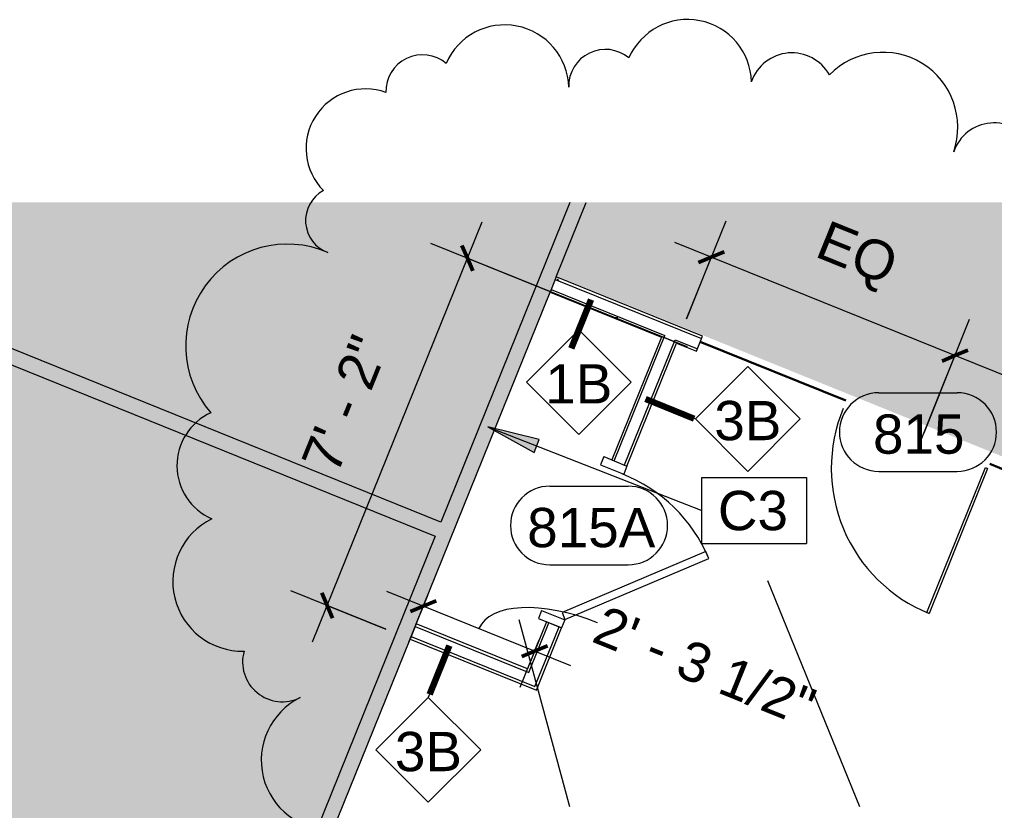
# Model space of a CAD drawing. Header units: inches. Extents: x 240 to 2111, y -1901 to 154.
# Drawn here: x 501.6 to 725.1, y -28.4 to 152.8 of the extents above; entities that cross this region are included whole.
import ezdxf

# ---------------------------------------------------------------- set-up
doc = ezdxf.new("R2010")
doc.units = ezdxf.units.IN
doc.header["$MEASUREMENT"] = 0
for name, color, linetype, lineweight in [('A-ANNO-DIMS', 211, 'Continuous', 9), ('A-ANNO-DIMS-96', 211, 'Continuous', 9), ('A-ANNO-KEYN', 231, 'Continuous', 9), ('A-AREA-IDEN', 2, 'Continuous', 9), ('A-DETL', 90, 'Continuous', 9), ('A-DETL-GENF', 92, 'Continuous', 9), ('A-DOOR', 31, 'Continuous', 13), ('A-DOOR-FRAM', 31, 'Continuous', 20), ('A-DOOR-IDEN', 31, 'Continuous', 9), ('A-GLAZ', 151, 'Continuous', 13), ('A-WALL', 113, 'Continuous', 13), ('A-WALL-IDEN', 211, 'Continuous', 9), ('A-WALL-PATT', 111, 'Continuous', 13), ('G-ANNO-REVC', 71, 'Continuous', 9), ('I-WALL', 2, 'Continuous', 13)]:
    doc.layers.add(name, color=color, linetype=linetype, lineweight=lineweight)
doc.styles.add('Arial', font='arial.ttf', dxfattribs={"height": 9})
doc.styles.add('Swis721 Lt BT', font='swissl.ttf', dxfattribs={"height": 9})
doc.dimstyles.new('OTJ_-_3_32__Linear__1_2__Tolerance', dxfattribs={"dimscale": 12, "dimtxt": 9.497835, "dimasz": 0.375, "dimexe": 0.75, "dimexo": 0.5, "dimgap": 0.5, "dimtad": 1, "dimdec": 1, "dimrnd": 0.5, "dimzin": 3, "dimdsep": 46, "dimlunit": 4, "dimtxsty": 'Swis721 Lt BT', "dimblk1": 'OBLIQUE', "dimblk2": 'OBLIQUE', "dimsah": 1, "dimcen": 0.09, "dimdle": 0.75, "dimazin": 0, "dimtfac": 1, "dimtdec": 4, "dimtix": 1, "dimtmove": 0, "dimatfit": 3, "dimfxl": 1, "dimtvp": 1, "dimfrac": 2, "dimtolj": 1, "dimtzin": 0, "dimarcsym": 2})
doc.dimstyles.new('OTJ_-_3_32__Linear__1_2__Tolerance_1', dxfattribs={"dimscale": 12, "dimtxt": 9.497835, "dimasz": 0.375, "dimexe": 0.75, "dimexo": 0.5, "dimgap": 0.5, "dimtad": 1, "dimdec": 1, "dimrnd": 0.5, "dimzin": 3, "dimdsep": 46, "dimlunit": 4, "dimtxsty": 'Swis721 Lt BT', "dimblk1": 'OBLIQUE', "dimblk2": 'OBLIQUE', "dimsah": 1, "dimcen": 0.09, "dimdle": 0.75, "dimazin": 0, "dimtfac": 1, "dimtdec": 4, "dimtix": 1, "dimtmove": 1, "dimatfit": 3, "dimfxl": 1, "dimtvp": 1, "dimfrac": 2, "dimtolj": 1, "dimtzin": 0, "dimarcsym": 2})
pattern_1 = [(0, (0, 0), (30.72, 7.68), [1.267, -21.773, 1.267, -21.773, -122.88]), (0, (0, 0), (30.72, 7.68), [-46.08, 1.267, -44.813, 1.267, -21.773, -53.76]), (0, (0, 0), (30.72, 7.68), [-115.2, 1.267, -14.093, 1.267, -37.133]), (120, (11.52, 3.84), (-22.011075, 22.7643), [1.267, -21.773, 1.267, -21.773, -122.88]), (120, (11.52, 3.84), (-22.011075, 22.7643), [-46.08, 1.267, -44.813, 1.267, -21.773, -53.76]), (120, (11.52, 3.84), (-22.011075, 22.7643), [-115.2, 1.267, -14.093, 1.267, -37.133]), (240, (15.36, 19.2), (-8.708925, -30.4443), [1.267, -21.773, 1.267, -21.773, -122.88]), (240, (15.36, 19.2), (-8.708925, -30.4443), [-46.08, 1.267, -44.813, 1.267, -21.773, -53.76]), (240, (15.36, 19.2), (-8.708925, -30.4443), [-115.2, 1.267, -14.093, 1.267, -37.133])]

# ---------------------------------------------------------------- blocks, each defined once
blk = doc.blocks.new('Single Glass Door - 36_ x 96_ 2-5529977-FIRST FLOOR CONSTRUCTION')
at = {"layer": 'A-DOOR', "lineweight": 20}
for p, q in [((17.40625, -1.75), (17.90625, -1.75)), ((17.40625, -37.5625), (17.40625, -1.75)), ((17.90625, -1.75), (17.90625, -37.5625)), ((17.90625, -37.5625), (17.40625, -37.5625))]:
    blk.add_line(p, q, dxfattribs=at)
at = {"layer": 'A-DOOR', "lineweight": 9}
blk.add_arc((17.90625, -1.75), 35.8125, 179.5, 270, dxfattribs=at)
blk = doc.blocks.new('Frameless opening with glazing - 36_ x 96_-5225175-FIRST FLOOR CONSTRUCTION')
at = {"layer": 'A-GLAZ', "lineweight": 30}
blk.add_line((-19.5, -0.625), (16.5, -0.625), dxfattribs=at)
blk = doc.blocks.new('Single Flush - OTJ_SOLIDFLUSH_ALUM-5483367-FIRST FLOOR CONSTRUCTION')
at = {"layer": 'A-DOOR', "lineweight": 20}
for p, q in [((-7.42, 27.2), (-8.65, 25.96)), ((17.91, 1.87), (-7.42, 27.2)), ((-8.65, 25.96), (16.67, 0.64)), ((16.67, 0.64), (17.91, 1.87))]:
    blk.add_line(p, q, dxfattribs=at)
at = {"layer": 'A-DOOR', "lineweight": 9}
blk.add_arc((17.91, 1.87), 35.81, 135, 180.5, dxfattribs=at)
at = {"layer": 'A-DOOR-FRAM'}
for p, q in [((-20, -3.87), (-20, 1.87)), ((-20, 1.87), (-18, 1.87)), ((-18, -3.87), (-18, 1.87)), ((18, -3.87), (18, 1.87)), ((18, 1.87), (20, 1.87)), ((20, -3.87), (20, 1.87)), ((-20, -3.87), (-18, -3.87)), ((18, -3.87), (20, -3.87))]:
    blk.add_line(p, q, dxfattribs=at)
blk = doc.blocks.new('Frameless opening with glazing - 36_ x 96_-5548912-FIRST FLOOR CONSTRUCTION')
at = {"layer": 'A-GLAZ', "lineweight": 30}
blk.add_line((-19.5, -0.5), (16.5, -0.5), dxfattribs=at)
blk = doc.blocks.new('Wall Tag - 1_4_-62626-FIRST FLOOR CONSTRUCTION')
at = {"layer": 'A-WALL-IDEN'}
for p, q in [((-0.125, 0), (0, 0.125)), ((0, 0.125), (0.125, 0)), ((-0.125, 0), (0, -0.125)), ((0, -0.125), (0.125, 0))]:
    blk.add_line(p, q, dxfattribs=at)
blk = doc.blocks.new('Keynote Tag - Keynote Number - Boxed-135510-FIRST FLOOR CONSTRUCTION')
at = {"layer": 'A-ANNO-KEYN'}
for p, q in [((-0.125, -0.0792), (-0.125, 0.0781)), ((-0.125, 0.0781), (0.125, 0.0781)), ((0.125, 0.0781), (0.125, -0.0792)), ((-0.125, -0.0792), (0.125, -0.0792))]:
    blk.add_line(p, q, dxfattribs=at)
blk = doc.blocks.new('DIMBLOCK11-FIRST FLOOR CONSTRUCTION')
at = {"layer": 'A-ANNO-DIMS-96'}
for p, q in [((568.76, 10.23), (607.65, 106.48)), ((654.61, 77.8), (595.93, 101.51)), ((604.27, 98.14), (654.61, 77.8)), ((585.57, 13.15), (563.79, 21.95)), ((572.13, 18.58), (585.57, 13.15))]:
    blk.add_line(p, q, dxfattribs=at)
at = {"layer": 'A-ANNO-DIMS-96', "lineweight": 50}
for p, q in [((604.27, 98.14), (603.03, 101.06)), ((604.27, 98.14), (605.52, 95.21)), ((572.13, 18.58), (570.89, 21.51)), ((572.13, 18.58), (573.37, 15.65))]:
    blk.add_line(p, q, dxfattribs=at)
at = {"layer": 'A-ANNO-DIMS-96', "color": 0, "insert": (566.05, 51.62), "char_height": 9, "width": 34.9159, "attachment_point": 1, "rotation": 68, "line_spacing_factor": 1.005062, "style": 'Swis721 Lt BT'}
blk.add_mtext('7\' - 2"', dxfattribs=at)
blk = doc.blocks.new('_Oblique')
at = {"color": 0, "linetype": 'ByBlock', "lineweight": -2}
blk.add_line((-0.5, -0.5), (0.5, 0.5), dxfattribs=at)
blk = doc.blocks.new('Door Tag - Door Tag-41184-FIRST FLOOR CONSTRUCTION')
at = {"layer": 'A-DOOR-IDEN'}
for p, q in [((-0.09375, 0.09375), (0.09375, 0.09375)), ((-0.09375, -0.09375), (0.09375, -0.09375))]:
    blk.add_line(p, q, dxfattribs=at)
for centre, start, end in [((-0.09375, 0), 90, 270), ((0.09375, 0), 270, 90)]:
    blk.add_arc(centre, 0.09375, start, end, dxfattribs=at)
blk = doc.blocks.new('Family - ___-5544739-FIRST FLOOR CONSTRUCTION')
at = {"layer": 'G-ANNO-REVC'}
for centre, radius, start, end in [((654.74, 138.11), 14.67, 1.6847, 156.4759), ((612.85, 136.88), 14.67, 1.6847, 156.4759), ((635.89, 137.56), 8.38, 49.8744, 181.6847), ((699.51, 128.11), 17.16, 340.8945, 135.6858), ((594, 136.33), 8.38, 49.8744, 181.6847), ((678.66, 135.34), 9.81, 29.0842, 160.8945), ((580.97, 123.24), 13.66, 70.0744, 224.8657), ((724.99, 119.29), 9.81, 29.0842, 160.8945), ((574.99, 106.73), 7.8, 118.2641, 250.0744), ((563, 78.06), 23.28, 66.3929, 221.1841), ((551.02, 50.63), 13.3, 114.5826, 246.3929), ((552.78, 24.1), 16, 116.3233, 271.1145), ((561.9, 5.67), 9.14, 164.513, 296.3233), ((573.05, -16.87), 16, 116.3233, 271.1145)]:
    blk.add_arc(centre, radius, start, end, dxfattribs=at)
blk = doc.blocks.new('DIMBLOCK21-FIRST FLOOR CONSTRUCTION')
at = {"layer": 'A-ANNO-DIMS-96'}
for p, q in [((628.02, 4.76), (585.84, 21.8)), ((595.24, 21.04), (590.81, 10.09)), ((594.18, 18.43), (595.24, 21.04)), ((620.73, 10.74), (616.31, -0.22)), ((619.68, 8.13), (620.73, 10.74))]:
    blk.add_line(p, q, dxfattribs=at)
at = {"layer": 'A-ANNO-DIMS-96', "lineweight": 50}
for p, q in [((594.18, 18.43), (591.25, 17.19)), ((594.18, 18.43), (597.11, 19.67)), ((619.68, 8.13), (622.61, 9.37)), ((619.68, 8.13), (616.75, 6.89))]:
    blk.add_line(p, q, dxfattribs=at)
at = {"layer": 'A-ANNO-DIMS-96'}
blk.add_ellipse((629.83, 4.03), major_axis=(-22.9, 9.25), ratio=0.462519, start_param=4.712389, end_param=6.283185, dxfattribs=at)
at = {"layer": 'A-ANNO-DIMS-96', "color": 0, "insert": (635.79, 18.77), "char_height": 9, "width": 59.1579, "attachment_point": 1, "rotation": 338, "line_spacing_factor": 1.005062, "style": 'Swis721 Lt BT'}
blk.add_mtext('2\' - 3 1/2"', dxfattribs=at)
blk = doc.blocks.new('DIMBLOCK22-FIRST FLOOR CONSTRUCTION')
at = {"layer": 'A-ANNO-DIMS-96'}
for p, q in [((708.85, 58.08), (719.38, 84.15)), ((716.01, 75.8), (708.85, 58.08)), ((780.19, 49.88), (716.01, 75.8)), ((738.24, -29.93), (775.22, 61.59)), ((771.84, 53.25), (738.24, -29.93))]:
    blk.add_line(p, q, dxfattribs=at)
at = {"layer": 'A-ANNO-DIMS-96', "lineweight": 50}
for p, q in [((716.01, 75.8), (718.94, 77.05)), ((716.01, 75.8), (713.08, 74.56)), ((771.84, 53.25), (774.77, 54.49)), ((771.84, 53.25), (768.91, 52))]:
    blk.add_line(p, q, dxfattribs=at)
at = {"layer": 'A-ANNO-DIMS-96', "color": 0, "insert": (742.78, 84.42), "char_height": 9, "width": 20.443, "attachment_point": 1, "rotation": 338, "line_spacing_factor": 1.005062, "style": 'Swis721 Lt BT'}
blk.add_mtext('EQ', dxfattribs=at)
blk = doc.blocks.new('DIMBLOCK23-FIRST FLOOR CONSTRUCTION')
at = {"layer": 'A-ANNO-DIMS-96'}
for p, q in [((654.46, 84.2), (663.55, 106.71)), ((716.01, 75.8), (651.83, 101.73)), ((660.18, 98.36), (654.46, 84.2)), ((708.85, 58.08), (719.38, 84.15)), ((716.01, 75.8), (708.85, 58.08))]:
    blk.add_line(p, q, dxfattribs=at)
at = {"layer": 'A-ANNO-DIMS-96', "lineweight": 50}
for p, q in [((660.18, 98.36), (657.25, 97.12)), ((660.18, 98.36), (663.11, 99.61)), ((716.01, 75.8), (718.94, 77.05)), ((716.01, 75.8), (713.08, 74.56))]:
    blk.add_line(p, q, dxfattribs=at)
at = {"layer": 'A-ANNO-DIMS-96', "color": 0, "insert": (686.95, 106.98), "char_height": 9, "width": 20.443, "attachment_point": 1, "rotation": 338, "line_spacing_factor": 1.005062, "style": 'Swis721 Lt BT'}
blk.add_mtext('EQ', dxfattribs=at)

msp = doc.modelspace()

# ---------------------------------------------------------------- hatches: boundary and pattern name
at = {"layer": 'A-ANNO-KEYN'}
msp.add_hatch(color=256, dxfattribs=at).paths.add_polyline_path([(608.98, 59.48), (619.58, 53.64), (620.73, 56.58)], flags=0)
at = {"layer": 'A-DETL-GENF'}
h = msp.add_hatch(color=254, dxfattribs=at)
h.paths.add_polyline_path([(768.71, -1901.45), (848.14, -1901.45), (893.48, -1789.26), (903.31, -1793.24), (859.57, -1901.45), (2110.78, -1901.45), (2110.78, -176.86), (2008.52, -429.97), (1892.39, -383.05), (1892.39, -747.55), (1888.89, -747.53), (1888.89, -489.42), (1881.89, -489.42), (1881.89, -485.92), (1888.89, -485.92), (1888.89, -381.64), (1871.3, -374.53), (1913.44, -270.22), (1928.64, -276.36), (1927.33, -279.61), (1915.37, -274.78), (1875.85, -372.6), (2006.58, -425.41), (2068.3, -272.67), (1992.86, -242.19), (1970.67, -297.12), (1964.41, -294.59), (1965.72, -291.35), (1968.74, -292.56), (1989.62, -240.88), (1981.97, -237.79), (1983.28, -234.55), (2069.61, -269.42), (2110.78, -167.52), (2110.78, 42.18), (1940.83, 110.88), (1553.94, 110.88), (1494.21, -36.95), (1610.28, -83.84), (1608.97, -87.09), (1480.15, -35.04), (1481.46, -31.8), (1490.97, -35.64), (1550.16, 110.88), (1346.5, 110.88), (1315.87, 35.15), (1393.31, 3.82), (1393.43, 4.11), (1413.83, -4.13), (1413.75, -4.44), (1444.38, -16.81), (1443.06, -20.06), (1412.41, -7.67), (1405.5, -24.75), (1385.1, -16.51), (1392, 0.57), (1294.39, 40.06), (1295.7, 43.3), (1312.62, 36.46), (1342.72, 110.88), (1145.86, 110.88), (1150.94, 108.82), (1148.52, 102.84), (1258.62, 58.3), (1257.31, 55.06), (1147.2, 99.6), (1139.52, 80.6), (1115.51, 90.32), (1123.83, 110.88), (631.53, 110.88), (624.73, 94.03), (792.9, 26), (797.01, 36.17), (959.52, -29.48), (958.26, -32.61), (992.67, -46.53), (992.63, -46.63), (994.78, -47.5), (992.9, -52.14), (941.31, -31.15), (849.57, 5.96), (814.09, -81.84), (958.72, -140.67), (994.81, -155.26), (1030.39, -67.29), (1026.24, -65.61), (1028.12, -60.98), (1029.71, -61.62), (1029.75, -61.53), (1058.18, -73.03), (1058.18, -73.13), (1059, -73.46), (1057.13, -78.1), (1037.81, -70.29), (1002.22, -158.26), (1015.08, -163.45), (1018.42, -155.21), (1038.81, -163.45), (1030.57, -183.85), (1010.17, -175.6), (1010.93, -173.71), (998.08, -168.51), (976.49, -221.88), (1215.66, -318.63), (1265.23, -195.93), (1222.67, -178.72), (1234.4, -149.74), (1090.72, -91.66), (1092.59, -87.03), (1095.23, -88.1), (1095.26, -88.03), (1285.7, -165.08), (1283.82, -169.72), (1280.66, -168.44), (1244.39, -258.21), (1281.37, -273.17), (1285.43, -263.13), (1305.83, -271.37), (1298.33, -289.91), (1307.84, -293.76), (1347.55, -195.48), (1317.23, -183.22), (1319.1, -178.59), (1496.33, -250.23), (1496.33, -250.28), (1637.87, -307.47), (1637.86, -1157.84), (1596.49, -1157.84), (1596.49, -1238.44), (1393.68, -1238.48), (1390.34, -1246.85), (1390.34, -1238.44), (1388.86, -1238.44), (1388.86, -855.25), (1285.16, -925.18), (1265.15, -975.36), (1229.33, -960.88), (1199.86, -980.75), (1179.39, -995), (1206.13, -1033.42), (1190.34, -1072.48), (1093.05, -928.2), (1092.62, -927.66), (1092.08, -927.23), (1091.46, -926.93), (1090.79, -926.79), (1090.1, -926.8), (1089.43, -926.97), (1088.82, -927.28), (1040.99, -959.53), (1028.72, -950.31), (1016.73, -940.73), (1005.04, -930.78), (993.65, -920.48), (982.58, -909.85), (971.84, -898.88), (960.67, -886.71), (951.38, -876), (941.31, -863.63), (932.34, -851.92), (923.37, -839.46), (914.79, -826.73), (906.6, -813.75), (898.8, -800.52), (891.41, -787.07), (884.43, -773.4), (877.86, -759.52), (871.72, -745.45), (866.01, -731.2), (860.73, -716.79), (855.89, -702.22), (851.5, -687.51), (847.55, -672.68), (895.3, -640.47), (895.87, -640), (896.35, -639.3), (896.59, -638.72), (896.69, -637.99), (896.59, -637.19), (896.31, -636.49), (811.28, -510.38), (305.2, -510.38), (305.2, -339.24), (300.95, -339.24), (300.95, -335.74), (343.64, -335.74), (357.87, -300.53), (351.67, -298.02), (362.17, -272.03), (368.37, -274.53), (394.3, -210.28), (355.22, -194.49), (356.53, -191.24), (362.31, -193.57), (381.76, -145.42), (375.99, -143.08), (377.3, -139.84), (416.41, -155.63), (461.67, -43.6), (434.32, -32.55), (437.22, -25.37), (440.47, -26.68), (438.87, -30.62), (552.11, -76.36), (596.87, 34.43), (483.64, 80.18), (475.59, 60.26), (481.6, 57.83), (472.61, 35.57), (466.6, 38), (455.45, 10.41), (452.21, 11.72), (463.35, 39.31), (450.36, 44.57), (459.35, 66.82), (472.35, 61.57), (481.71, 84.74), (598.18, 37.68), (627.76, 110.88), (239.63, 110.88), (239.63, -1901.45), (699.56, -1901.45)], flags=0)
h.paths.add_polyline_path([(2042.78, -1867.18), (1791.78, -1867.14), (1791.78, -1754.78), (1749.79, -1754.77), (1749.79, -1772.24), (1727.79, -1772.24), (1727.79, -1754.77), (1697.8, -1754.77), (1697.85, -1292.15), (1701.85, -1294.47), (1713.86, -1294.47), (1713.86, -1292.15), (1734.76, -1292.74), (1734.76, -1303.1), (1734.84, -1302.52), (1734.84, -1318.53), (1701.85, -1318.49), (1701.85, -1414.52), (1805.83, -1414.53), (1805.83, -1318.54), (1776.85, -1318.53), (1776.85, -1302.53), (1838.84, -1302.53), (1838.84, -1314.53), (1838.84, -1314.54), (1838.84, -1318.54), (1809.84, -1318.54), (1809.84, -1414.54), (1913.83, -1414.55), (1913.84, -1318.55), (1880.85, -1318.55), (1880.85, -1302.54), (1942.84, -1302.55), (1942.84, -1314.55), (1942.84, -1314.56), (1942.84, -1318.55), (1984.84, -1318.55), (1984.85, -1302.55), (2016.85, -1302.55), (2016.85, -1292.19), (2020.86, -1292.19), (2020.86, -1287.79), (2037.86, -1287.8), (2037.86, -1292.2), (2041.86, -1292.2), (2041.83, -1516.2), (2024.82, -1516.21), (2024.82, -1451.2), (1895.83, -1451.19), (1895.82, -1455.33), (1890.83, -1455.33), (1890.83, -1428.02), (1713.83, -1428.02), (1713.82, -1454.52), (1701.82, -1454.52), (1701.82, -1571.24), (1890.81, -1571.25), (1890.83, -1494.33), (1895.83, -1494.33), (1895.83, -1511.19), (1939.54, -1511.2), (1939.54, -1516.19), (1895.82, -1516.19), (1895.82, -1564.19), (1983.82, -1564.19), (1983.82, -1516.2), (1978.54, -1516.19), (1978.54, -1511.2), (1988.82, -1511.2), (1988.81, -1655.26), (1978.24, -1655.26), (1978.24, -1650.26), (1983.81, -1650.25), (1983.81, -1610.67), (1964.48, -1610.67), (1964.48, -1590.14), (1923.81, -1590.15), (1923.81, -1650.25), (1939.24, -1650.26), (1939.24, -1655.26), (1923.81, -1655.27), (1923.8, -1671.22), (1918.81, -1671.22), (1918.81, -1595.25), (1701.8, -1595.25), (1701.8, -1715.23), (1724.02, -1715.23), (1724.02, -1742.37), (1887.8, -1742.37), (1887.8, -1715.25), (1918.8, -1715.25), (1918.81, -1710.22), (1923.8, -1710.22), (1923.8, -1715.25), (2024.8, -1715.26), (2024.81, -1650.26), (2042.81, -1650.26), (2042.78, -1820.31), (2037.8, -1820.31), (2037.78, -1720.27), (1985.8, -1720.27), (1985.8, -1761.17), (2015.78, -1761.17), (2015.79, -1750.26), (2037.79, -1750.26), (2037.78, -1772.26), (2015.78, -1772.26), (2015.78, -1766.17), (1837.78, -1766.16), (1837.79, -1862.15), (2037.78, -1862.15), (2037.8, -1859.32), (2042.78, -1859.31), (2042.78, -1862.18)], flags=0)
h.paths.add_polyline_path([(1832.78, -1862.15), (1832.79, -1862.14), (1832.79, -1754.79), (1796.79, -1754.78), (1796.79, -1862.14)], flags=0)
h.paths.add_polyline_path([(1749.78, -1855.24), (1727.78, -1855.24), (1727.79, -1833.24), (1749.79, -1833.24)], flags=0)
h.paths.add_polyline_path([(1203.49, -1816.96), (1180.75, -1816.96), (1180.75, -1787.96), (1203.5, -1787.96), (1203.49, -1816.96)], flags=0)
h.paths.add_polyline_path([(1434.17, -1800.49), (1411.58, -1767.17), (1435.8, -1750.77), (1458.38, -1784.08), (1434.17, -1800.49)], flags=0)
h.paths.add_polyline_path([(1895.8, -1761.17), (1975.79, -1761.17), (1975.79, -1720.26), (1895.8, -1720.26), (1895.8, -1761.16)], flags=0)
h.paths.add_polyline_path([(1720.02, -1745.23), (1720.02, -1721.23), (1701.79, -1721.23), (1701.8, -1745.23), (1703.47, -1745.23)], flags=0)
h.paths.add_polyline_path([(2029.8, -1715.26), (2037.81, -1715.26), (2037.78, -1655.26), (2029.81, -1655.26), (2029.8, -1715.26)], flags=0)
h.paths.add_polyline_path([(1983.81, -1605.67), (1983.82, -1605.67), (1983.82, -1569.2), (1968.48, -1569.2), (1968.48, -1605.67), (1983.81, -1605.67)], flags=0)
h.paths.add_polyline_path([(1895.82, -1590.25), (1918.81, -1590.25), (1918.81, -1569.19), (1895.82, -1569.19), (1895.81, -1576.26), (1701.81, -1576.24), (1701.81, -1590.25), (1895.82, -1590.25)], flags=0)
h.paths.add_polyline_path([(1963.19, -1585.14), (1964.48, -1585.13), (1964.48, -1569.2), (1923.82, -1569.2), (1923.82, -1585.14)], flags=0)
h.paths.add_polyline_path([(1234.53, -1515.77), (1222.19, -1497.55), (1240.4, -1485.21), (1252.74, -1503.43)], flags=0)
h.paths.add_polyline_path([(2037.83, -1511.2), (2037.83, -1463.16), (2029.83, -1463.16), (2029.83, -1511.2)], flags=0)
h.paths.add_polyline_path([(1461.83, -1461.61), (1439.83, -1461.61), (1439.83, -1439.61), (1461.83, -1439.61)], flags=0)
h.paths.add_polyline_path([(2037.84, -1447.2), (2037.84, -1411.21), (2013.84, -1411.2), (2013.84, -1447.2), (2031.26, -1447.2)], flags=0)
h.paths.add_polyline_path([(2009.83, -1447.2), (2009.84, -1407.2), (2037.84, -1407.2), (2037.84, -1323.57), (1937.84, -1323.55), (1937.84, -1318.56), (1925.84, -1318.56), (1925.84, -1334.55), (1917.83, -1334.55), (1917.83, -1413.15), (1927.29, -1413.15), (1927.29, -1428.02), (1895.84, -1428.02), (1895.84, -1447.19), (2001.61, -1447.2)], flags=0)
h.paths.add_polyline_path([(1713.83, -1427.99), (1711.83, -1426.53), (1711.86, -1426.55)], flags=0)
h.paths.add_polyline_path([(1909.83, -1423.67), (1909.83, -1418.55), (1713.83, -1418.52), (1713.83, -1423.64), (1909.83, -1423.67)], flags=0)
h.paths.add_polyline_path([(2024.85, -1318.56), (2024.85, -1318.56), (2024.85, -1318.56)], flags=0)
h.paths.add_polyline_path([(1718.84, -1314.52), (1718.84, -1305.52), (1701.85, -1305.52), (1701.85, -1306.52), (1717.85, -1306.52), (1717.85, -1314.52)], flags=0)
h.paths.add_polyline_path([(1701.85, -1294.47), (1697.85, -1292.15), (1701.85, -1292.15)], flags=0)
h.paths.add_polyline_path([(1140.13, -1276.52), (1119.74, -1268.28), (1127.98, -1247.88), (1148.38, -1256.13)], flags=0)
h.paths.add_polyline_path([(1990.87, -1272.6), (1990.87, -1164.58), (2024.87, -1164.57), (2024.87, -1160.57), (2036.88, -1160.56), (2036.88, -1055.57), (2040.88, -1055.57), (2040.86, -1185.92), (2037.87, -1185.92), (2037.87, -1190.32), (2020.87, -1190.32), (2020.87, -1185.92), (2016.87, -1185.92), (2016.87, -1175.55), (1990.87, -1175.55)], flags=0)
h.paths.add_polyline_path([(1717.94, -1183.83), (1701.86, -1183.66), (1701.86, -1179.65), (1697.86, -1179.65), (1697.88, -1097.48), (1697.9, -985.53), (1702.89, -985.53), (1702.9, -1041.52), (1717.88, -1041.53), (1717.88, -1051.53), (1905.88, -1051.55), (1905.88, -1041.55), (1925.88, -1041.56), (1925.88, -1055.55), (1809.88, -1055.54), (1809.88, -1160.53), (1838.87, -1160.54), (1838.86, -1175.53), (1776.86, -1175.53), (1776.87, -1160.53), (1805.87, -1160.53), (1805.87, -1055.54), (1701.87, -1055.53), (1701.87, -1160.52), (1734.87, -1160.52), (1734.83, -1164.51), (1734.86, -1164.52), (1734.82, -1175.52), (1734.06, -1183.45), (1718.1, -1183.56)], flags=0)
h.paths.add_polyline_path([(1880.86, -1175.54), (1880.87, -1160.55), (1948.87, -1160.57), (1948.86, -1164.55), (1948.86, -1164.57), (1948.86, -1175.54)], flags=0)
h.paths.add_polyline_path([(1713.87, -1172.53), (1713.87, -1172.52), (1701.87, -1172.52)], flags=0)
h.paths.add_polyline_path([(1990.87, -1164.58), (1990.87, -1160.57), (2024.87, -1160.57), (2024.87, -1164.58), (1990.87, -1164.58)], flags=0)
h.paths.add_polyline_path([(1921.87, -1160.55), (1909.87, -1160.55), (1909.88, -1055.55), (1913.87, -1055.56), (1913.87, -1142.55), (1917.87, -1142.55), (1917.87, -1055.55), (1921.87, -1055.56), (1921.87, -1160.55)], flags=0)
h.paths.add_polyline_path([(2020.88, -1055.57), (2020.88, -1043.57), (2040.88, -1043.57), (2040.87, -1055.57), (2020.88, -1055.57)], flags=0)
h.paths.add_polyline_path([(1697.9, -898.37), (1697.92, -747.53), (1698.23, -747.53), (1698.23, -470.21), (1701.73, -470.21), (1701.73, -485.92), (1841.89, -485.96), (1841.89, -489.42), (1701.73, -489.42), (1701.73, -747.53), (2036.93, -747.57), (2036.93, -747.57), (2040.93, -747.57), (2040.93, -752.53), (1728.92, -752.53), (1728.9, -856.87), (1702.9, -856.88), (1702.9, -898.37)], flags=0)
h.paths.add_polyline_path([(2037.9, -889.57), (2015.9, -889.57), (2015.9, -867.56), (2037.9, -867.57)], flags=0)
h.paths.add_polyline_path([(1702.9, -889.53), (1702.9, -867.53), (1749.9, -867.53), (1749.9, -889.53), (1702.9, -889.52)], flags=0)
h.paths.add_polyline_path([(1724.45, -851.87), (1724.45, -752.53), (1702.9, -752.53), (1702.9, -851.87), (1703.51, -851.87)], flags=0)
h.paths.add_polyline_path([(713.83, -737.92), (688.79, -727.81), (695.59, -710.99), (720.62, -721.11), (713.97, -737.56)], flags=0)
h.paths.add_polyline_path([(473.33, -647.04), (451.84, -638.35), (460.83, -616.1), (482.32, -624.78), (474.65, -643.75)], flags=0)
h.paths.add_polyline_path([(1749.98, -601.81), (1727.98, -601.81), (1727.98, -579.53), (1749.94, -579.53), (1749.98, -579.81)], flags=0)
h.paths.add_polyline_path([(2037.94, -601.56), (2015.94, -601.56), (2015.94, -579.56), (2037.94, -579.56)], flags=0)
h.paths.add_polyline_path([(1698.23, -430.21), (1698.23, -265.39), (1114.16, -29.41), (1115.47, -26.16), (1601.7, -222.61), (1623.43, -168.83), (1632.93, -172.67), (1631.62, -175.92), (1625.36, -173.39), (1604.94, -223.92), (1643.89, -239.65), (1664.3, -189.12), (1657.58, -186.41), (1658.89, -183.16), (1704.64, -201.65), (1703.33, -204.89), (1667.55, -190.43), (1647.13, -240.97), (1726.79, -273.15), (1747.21, -222.62), (1740.42, -219.88), (1741.73, -216.63), (1748.52, -219.37), (1753.92, -206.01), (1796.89, -223.37), (1795.58, -226.62), (1755.86, -210.57), (1728.95, -277.16), (1728.95, -289.53), (1751.97, -289.53), (1751.97, -322.54), (1827.01, -352.86), (1866.45, -255.25), (1828.92, -240.09), (1830.23, -236.84), (1871.01, -253.32), (1828.95, -357.42), (1725.45, -315.6), (1725.45, -276.38), (1701.73, -266.8), (1701.73, -430.21)], flags=0)
h.paths.add_polyline_path([(1207.25, -339.45), (1214.16, -322.33), (967.57, -222.58), (990.66, -165.51), (987.76, -164.34), (967.88, -213.52), (918.75, -193.69), (908.54, -218.76), (1182.19, -329.32)], flags=0)
h.paths.add_polyline_path([(242.95, -339.24), (242.95, -335.74), (260.95, -335.74), (260.95, -339.24)], flags=0)
h.paths.add_polyline_path([(1749.97, -321.73), (1749.97, -315.53), (1734.61, -315.53), (1736.2, -316.17)], flags=0)
h.paths.add_polyline_path([(2037.97, -313.57), (2015.97, -313.56), (2015.97, -291.56), (2037.97, -291.57), (2037.97, -307.47)], flags=0)
h.paths.add_polyline_path([(1749.97, -291.53), (1749.97, -291.53), (1749.97, -291.53)], flags=0)
h.paths.add_polyline_path([(1277.93, -281.67), (1279.87, -276.88), (1242.89, -261.92), (1240.94, -266.73), (1277.19, -281.37)], flags=0)
h.paths.add_polyline_path([(1944.88, -222.81), (1929.12, -216.44), (1930.43, -213.19), (1935.63, -215.29), (1987.54, -86.83), (1990.78, -88.14), (1938.88, -216.61), (1946.19, -219.56)], flags=0)
h.paths.add_polyline_path([(395.64, -207.04), (399.56, -197.32), (372.21, -186.27), (384.55, -155.73), (411.9, -166.77), (415.05, -158.87), (385.01, -146.73), (365.55, -194.89), (394.33, -206.51)], flags=0)
h.paths.add_polyline_path([(965.12, -207.01), (983.1, -162.51), (938.76, -144.59), (920.65, -189.04), (963.25, -206.26)], flags=0)
h.paths.add_polyline_path([(1892.03, -201.45), (1723.86, -133.48), (1725.16, -130.26), (1802.23, -161.39), (1864.13, -8.18), (1867.37, -9.49), (1805.47, -162.71), (1893.34, -198.21)], flags=0)
h.paths.add_polyline_path([(1266.54, -192.69), (1276.93, -166.93), (1237.64, -151.05), (1227.23, -176.79), (1266.35, -192.61)], flags=0)
h.paths.add_polyline_path([(1012.81, -169.08), (1013.2, -168.1), (1000.35, -162.9), (999.95, -163.88), (1011.41, -168.51)], flags=0)
h.paths.add_polyline_path([(411.15, -168.63), (411.15, -168.63), (410.15, -168.23)], flags=0)
h.paths.add_polyline_path([(992.54, -160.88), (992.93, -159.9), (992.85, -159.86), (992.8, -159.98), (941.01, -139.07), (940.67, -139.9), (990.36, -160)], flags=0)
h.paths.add_polyline_path([(1672.52, -132.67), (1652.12, -124.43), (1652.12, -124.36), (1651.93, -124.29), (1658.82, -107.23), (1646.06, -102.07), (1647.37, -98.83), (1660.13, -103.99), (1660.17, -103.89), (1668.75, -107.36), (1720.61, 21.02), (1710.42, 25.14), (1720.16, 49.25), (1744.26, 39.51), (1734.52, 15.4), (1723.85, 19.68), (1671.99, -108.67), (1680.57, -112.13), (1680.57, -112.2), (1688.07, -115.27), (1686.76, -118.52), (1679.43, -115.56), (1672.57, -132.53)], flags=0)
h.paths.add_polyline_path([(2000.45, -89.89), (1980.05, -81.64), (1988.29, -61.24), (2008.69, -69.49), (2008.39, -70.23)], flags=0)
h.paths.add_polyline_path([(1077.07, -14.42), (1072.05, -12.39), (1073.36, -9.15), (1078.38, -11.18)], flags=0)
h.paths.add_polyline_path([(1146.74, 103.78), (1148.33, 107.72), (1140.52, 110.88), (1129.18, 110.88), (1146.73, 103.78)], flags=0)
at = {"layer": 'A-WALL-PATT', "lineweight": 9}
for points in [[(554.04, -80.92), (631.53, 110.88), (627.76, 110.88), (550.79, -79.61), (552.11, -80.14)], [(596.87, 34.43), (598.18, 37.68), (481.71, 84.74), (480.4, 81.49), (590.47, 37.02)]]:
    msp.add_hatch(color=7, dxfattribs=at).paths.add_polyline_path(points, flags=0)
h = msp.add_hatch(dxfattribs=at)
h.set_pattern_fill('FP_1', color=256, style=0, pattern_type=2)
h.set_pattern_definition(pattern_1)
h.paths.add_polyline_path([(657.94, 79.69), (658.17, 80.27), (624.64, 93.82), (624.41, 93.24), (631.7, 90.29)], flags=0)
h = msp.add_hatch(dxfattribs=at)
h.set_pattern_fill('FP_1', color=256, style=0, pattern_type=2)
h.set_pattern_definition(pattern_1)
h.paths.add_polyline_path([(656.77, 76.79), (657, 77.37), (651.86, 79.45), (651.63, 78.87), (655.83, 77.17)], flags=0)
h.paths.add_polyline_path([(649.31, 79.81), (649.55, 80.38), (623.47, 90.92), (623.23, 90.34), (648.73, 80.04)], flags=0)
h = msp.add_hatch(dxfattribs=at)
h.set_pattern_fill('FP_1', color=256, style=0, pattern_type=2)
h.set_pattern_definition(pattern_1)
h.paths.add_polyline_path([(618.39, 3.26), (622.97, 14.6), (622.39, 14.84), (617.81, 3.49), (618.04, 3.4)], flags=0)
h.paths.add_polyline_path([(637.95, 51.69), (649.31, 79.81), (648.73, 80.04), (637.37, 51.93)], flags=0)
h = msp.add_hatch(dxfattribs=at)
h.set_pattern_fill('FP_1', color=256, style=0, pattern_type=2)
h.set_pattern_definition(pattern_1)
h.paths.add_polyline_path([(619.53, -0.57), (619.77, 0.01), (591.37, 11.48), (591.14, 10.9), (618.39, -0.11)], flags=0)

# ---------------------------------------------------------------- linework, layer by layer
at = {"layer": 'A-ANNO-KEYN'}
for p, q in [((608.98, 59.48), (619.58, 53.64)), ((620.73, 56.58), (608.98, 59.48)), ((608.98, 59.48), (657.98, 40.32)), ((619.58, 53.64), (620.73, 56.58))]:
    msp.add_line(p, q, dxfattribs=at)
at = {"layer": 'A-AREA-IDEN'}
for p, q in [((673.04, 24.29), (694.12, -27.44)), ((616.08, 15.34), (627.66, -27.44))]:
    msp.add_line(p, q, dxfattribs=at)
at = {"layer": 'A-DETL', "lineweight": 13}
msp.add_line((710.62, 62.45), (707.81, 55.5), dxfattribs=at)
at = {"layer": 'A-WALL'}
for p, q in [((624.64, 93.82), (623.23, 90.34)), ((624.41, 93.24), (657.94, 79.69)), ((623.47, 90.92), (649.55, 80.38)), ((637.95, 51.69), (649.55, 80.38)), ((640.27, 50.76), (651.86, 79.45)), ((651.86, 79.45), (657, 77.37)), ((592.54, 14.38), (591.14, 10.9)), ((592.31, 13.8), (618.39, 3.26)), ((618.39, 3.26), (622.97, 14.6)), ((619.77, 0.01), (625.29, 13.67)), ((591.37, 11.48), (619.77, 0.01))]:
    msp.add_line(p, q, dxfattribs=at)
at = {"layer": 'A-WALL-IDEN', "lineweight": 90}
for p, q in [((632.57, 88.59), (628.08, 77.46)), ((645.06, 65.94), (656.18, 61.44)), ((600.09, 9.3), (595.6, -1.82))]:
    msp.add_line(p, q, dxfattribs=at)
at = {"layer": 'A-WALL-IDEN'}
for p, q in [((632.57, 88.59), (629.8, 81.71)), ((645.06, 65.94), (656.52, 61.3)), ((600.09, 9.3), (595.33, -2.49))]:
    msp.add_line(p, q, dxfattribs=at)
at = {"layer": 'I-WALL', "color": 8, "lineweight": 20}
for p, q in [((627.76, 110.88), (598.18, 37.68)), ((624.64, 93.82), (631.53, 110.88)), ((592.54, 14.38), (623.23, 90.34)), ((598.18, 37.68), (481.71, 84.74)), ((483.64, 80.18), (596.87, 34.43)), ((596.87, 34.43), (552.11, -76.37)), ((554.04, -80.92), (591.14, 10.9))]:
    msp.add_line(p, q, dxfattribs=at)
at = {"layer": 'I-WALL'}
for p, q in [((658.17, 80.27), (624.64, 93.82)), ((623.23, 90.34), (648.73, 80.04)), ((648.73, 80.04), (637.37, 51.93)), ((640.85, 50.52), (652.21, 78.63)), ((652.21, 78.63), (656.77, 76.79)), ((656.77, 76.79), (658.17, 80.27)), ((637.37, 51.93), (640.85, 50.52)), ((618.04, 4.07), (592.54, 14.38)), ((622.39, 14.84), (618.04, 4.07)), ((620.11, -0.81), (625.87, 13.43)), ((625.87, 13.43), (622.39, 14.84)), ((591.14, 10.9), (620.11, -0.81))]:
    msp.add_line(p, q, dxfattribs=at)

# ---------------------------------------------------------------- block references
at = {"layer": 'A-ANNO-KEYN', "xscale": 95.99999999999994, "yscale": 95.99999999999994, "zscale": 95.99999999999994}
msp.add_blockref('Keynote Tag - Keynote Number - Boxed-135510-FIRST FLOOR CONSTRUCTION', (669.98, 40.37), dxfattribs=at)
at = {"layer": 'A-DOOR'}
for name, p, rotation in [('Single Glass Door - 36_ x 96_ 2-5529977-FIRST FLOOR CONSTRUCTION', (707.54, 58.3), 337.9999999999995), ('Single Flush - OTJ_SOLIDFLUSH_ALUM-5483367-FIRST FLOOR CONSTRUCTION', (631.62, 32.68), 247.9999999999997)]:
    msp.add_blockref(name, p, dxfattribs=dict(at, rotation=rotation))
at = {"layer": 'A-DOOR-IDEN', "xscale": 95.99999999999994, "yscale": 95.99999999999994, "zscale": 95.99999999999994}
for p in [(707.54, 58.3), (632.16, 36.9)]:
    msp.add_blockref('Door Tag - Door Tag-41184-FIRST FLOOR CONSTRUCTION', p, dxfattribs=at)
at = {"layer": 'A-GLAZ'}
for name, p, rotation in [('Frameless opening with glazing - 36_ x 96_-5548912-FIRST FLOOR CONSTRUCTION', (672.77, 72.35), 157.9999999999996), ('Frameless opening with glazing - 36_ x 96_-5225175-FIRST FLOOR CONSTRUCTION', (742.3, 44.26), 337.9999999999995)]:
    msp.add_blockref(name, p, dxfattribs=dict(at, rotation=rotation))
at = {"layer": 'A-WALL-IDEN', "xscale": 95.99999999999994, "yscale": 95.99999999999994, "zscale": 95.99999999999994}
for p in [(629.8, 69.71), (668.52, 61.3), (595.33, -14.49)]:
    msp.add_blockref('Wall Tag - 1_4_-62626-FIRST FLOOR CONSTRUCTION', p, dxfattribs=at)
at = {"layer": 'G-ANNO-REVC'}
msp.add_blockref('Family - ___-5544739-FIRST FLOOR CONSTRUCTION', (0, 0), dxfattribs=at)

# ---------------------------------------------------------------- texts
at = {"layer": 'A-ANNO-KEYN', "insert": (661.69, 44.82), "char_height": 9, "width": 19.695, "attachment_point": 1, "style": 'Arial'}
msp.add_mtext('C3', dxfattribs=at)
at = {"layer": 'A-DOOR-IDEN', "char_height": 9, "attachment_point": 1, "style": 'Swis721 Lt BT'}
for s, insert, width in [('815', (697.23, 62.33), 24.543), ('815A', (617.98, 40.93), 33.936)]:
    msp.add_mtext(s, dxfattribs=dict(at, insert=insert, width=width))
at = {"layer": 'A-WALL-IDEN', "char_height": 9, "width": 18.18, "attachment_point": 1, "style": 'Swis721 Lt BT'}
for s, insert in [('1B', (622.13, 73.84)), ('3B', (660.86, 65.43)), ('3B', (587.67, -10.37))]:
    msp.add_mtext(s, dxfattribs=dict(at, insert=insert))

# ---------------------------------------------------------------- dimensions: what is measured, and where the dimension line sits
at = {"layer": 'A-ANNO-DIMS'}
dim = msp.add_linear_dim(base=(604.27, 98.14), p1=(591.14, 10.9), p2=(660.17, 75.55), angle=68, dimstyle='OTJ_-_3_32__Linear__1_2__Tolerance', override={"dimpost": '<>', "dimfxl": 94.581481}, dxfattribs=at)
dim.commit()
dim.dimension.update_dxf_attribs({"geometry": 'DIMBLOCK11-FIRST FLOOR CONSTRUCTION', "text_midpoint": (578.47, 62.29)})
for base, p1, p2, override, picture, middle in [((660.18, 98.36), (706.6, 52.52), (652.21, 78.63), {"dimpost": '<>', "dimfxl": 60.339058}, 'DIMBLOCK23-FIRST FLOOR CONSTRUCTION', (692.2, 97.24)), ((716.01, 75.8), (735.99, -35.49), (706.6, 52.52), {"dimpost": '<>', "dimfxl": 92.787779}, 'DIMBLOCK22-FIRST FLOOR CONSTRUCTION', (748.03, 74.68))]:
    dim = msp.add_linear_dim(base=base, p1=p1, p2=p2, angle=338, text='EQ', dimstyle='OTJ_-_3_32__Linear__1_2__Tolerance', override=override, dxfattribs=at)
    dim.commit()
    dim.dimension.update_dxf_attribs({"geometry": picture, "text_midpoint": middle})
dim = msp.add_linear_dim(base=(594.18, 18.43), p1=(618.49, 5.18), p2=(592.99, 15.48), angle=338, dimstyle='OTJ_-_3_32__Linear__1_2__Tolerance_1', override={"dimpost": '<>', "dimfxl": 27.5}, dxfattribs=at)
dim.commit()
dim.dimension.update_dxf_attribs({"geometry": 'DIMBLOCK21-FIRST FLOOR CONSTRUCTION', "text_midpoint": (660.96, 2.13), "dimtype": 160, "text_rotation": 338})

doc.saveas('drawing.dxf')
